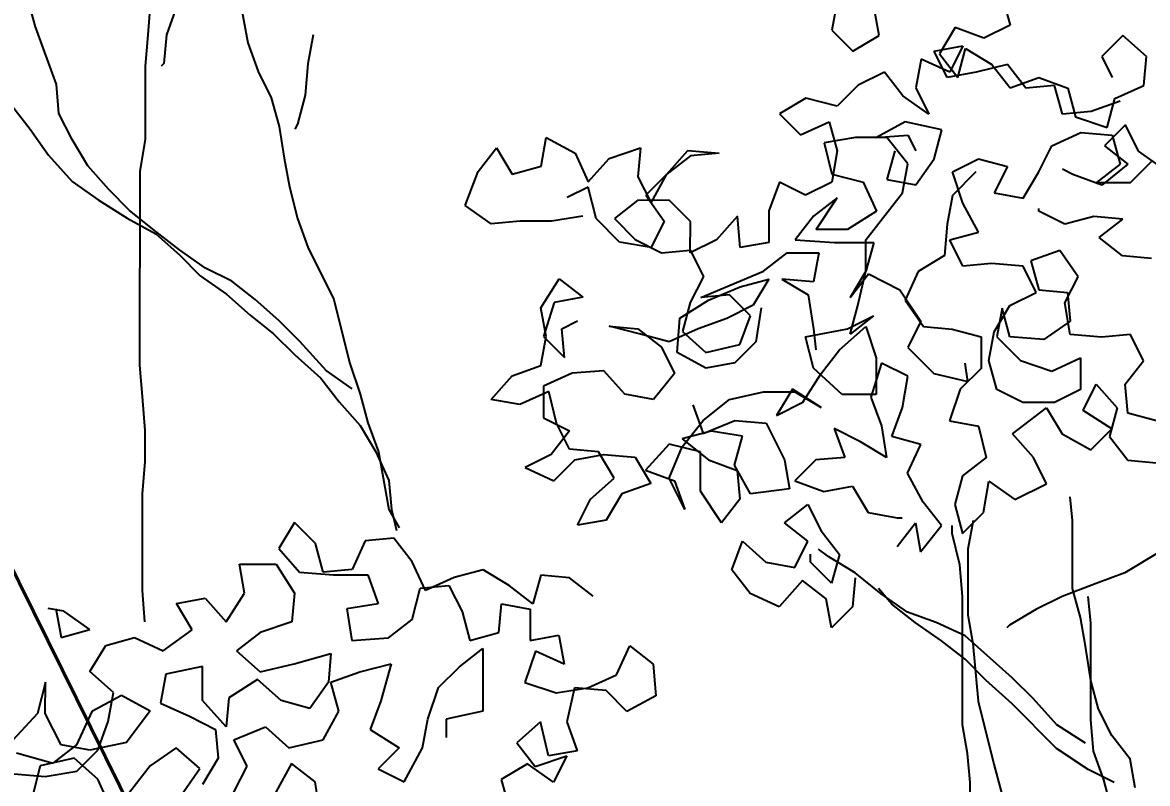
# Model space of a CAD drawing. Header units: millimetres. Extents: x 684983 to 685377, y 990360 to 990509.
# Drawn here: x 685006.375 to 685006.994, y 990444.85 to 990445.268 of the extents above; entities that cross this region are included whole.
import ezdxf

# ---------------------------------------------------------------- set-up
doc = ezdxf.new("R2010")
doc.units = ezdxf.units.MM
doc.layers.add('GRID LEVELS', color=7, linetype='Continuous', lineweight=13)
doc.layers.add('TEAK', color=7, linetype='Continuous')
doc.styles.get("Standard").update_dxf_attribs({"font": 'RomanS'})

# ---------------------------------------------------------------- blocks, each defined once
blk = doc.blocks.new('A$C25655A80')
at = {"color": 62}
for p, q in [((-0.21365, 1.84109), (-0.20982, 1.81994)), ((0.06705, 1.83699), (0.06992, 1.82641)), ((-0.28768, 1.82578), (-0.29055, 1.83635)), ((-0.24635, 1.82285), (-0.24537, 1.83535)), ((-0.23576, 1.83342), (-0.23962, 1.82285)), ((0.00649, 1.83512), (0.00455, 1.82455)), ((0.02186, 1.82261), (0.01994, 1.83318)), ((-0.28001, 1.80462), (-0.28768, 1.82578)), ((0.00455, 1.82455), (0.01224, 1.81685)), ((0.04974, 1.82547), (0.04396, 1.81586)), ((0.06031, 1.82161), (0.04974, 1.82547)), ((0.06992, 1.82641), (0.06031, 1.82161)), ((-0.24732, 1.81132), (-0.24635, 1.82285)), ((-0.23962, 1.82285), (-0.24059, 1.81227)), ((-0.18579, 1.8228), (-0.18772, 1.81223)), ((0.01224, 1.81685), (0.02186, 1.82261)), ((0.11126, 1.82253), (0.10356, 1.81484)), ((0.1199, 1.81483), (0.11126, 1.82253)), ((-0.20982, 1.81994), (-0.20599, 1.80936)), ((0.04204, 1.81682), (0.05261, 1.81874)), ((0.04684, 1.8072), (0.04204, 1.81682)), ((0.05261, 1.81874), (0.0478, 1.80913)), ((0.05068, 1.8072), (0.05357, 1.81777)), ((0.05357, 1.81777), (0.06318, 1.812)), ((-0.24059, 1.81227), (-0.24155, 1.81131)), ((-0.18772, 1.81223), (-0.18869, 1.80069)), ((0.03723, 1.81394), (0.0353, 1.80337)), ((0.0478, 1.80913), (0.03723, 1.81394)), ((0.04396, 1.81586), (0.05068, 1.8072)), ((0.10356, 1.81484), (0.1074, 1.80715)), ((0.11893, 1.80426), (0.1199, 1.81483)), ((-0.24734, 1.7844), (-0.24732, 1.81132)), ((-0.20599, 1.80936), (-0.20119, 1.79974)), ((0.02377, 1.80915), (0.01415, 1.80435)), ((0.03049, 1.80049), (0.02377, 1.80915)), ((0.05741, 1.80912), (0.04684, 1.8072)), ((0.06895, 1.81199), (0.05741, 1.80912)), ((0.06318, 1.812), (0.0699, 1.80334)), ((0.07567, 1.80333), (0.06895, 1.81199)), ((-0.27906, 1.79404), (-0.28001, 1.80462)), ((0.01415, 1.80435), (0.00645, 1.79667)), ((0.0699, 1.80334), (0.08048, 1.80717)), ((0.08625, 1.80428), (0.07567, 1.80333)), ((0.08048, 1.80717), (0.09105, 1.80332)), ((0.08912, 1.79371), (0.08625, 1.80428)), ((0.10835, 1.79946), (0.11893, 1.80426)), ((-0.20119, 1.79974), (-0.19831, 1.78916)), ((-0.18869, 1.80069), (-0.19158, 1.79012)), ((0.04009, 1.79375), (0.03049, 1.80049)), ((0.0353, 1.80337), (0.04009, 1.79375)), ((0.09105, 1.80332), (0.09393, 1.79274)), ((-0.29636, 1.79694), (-0.28964, 1.78829)), ((-0.00508, 1.79956), (-0.0147, 1.7938)), ((0.00645, 1.79667), (-0.00508, 1.79956)), ((0.11027, 1.7985), (0.0997, 1.79466)), ((0.10546, 1.78889), (0.10835, 1.79946)), ((-0.27426, 1.78443), (-0.27906, 1.79404)), ((-0.0147, 1.7938), (-0.00702, 1.78611)), ((0.0997, 1.79466), (0.08912, 1.79371)), ((0.09393, 1.79274), (0.10546, 1.78889)), ((-0.28964, 1.78829), (-0.28292, 1.77867)), ((-0.19831, 1.78916), (-0.1964, 1.77763)), ((-0.19158, 1.79012), (-0.19255, 1.7882)), ((-0.00702, 1.78611), (0.00356, 1.7909)), ((0.00356, 1.7909), (0.00644, 1.78033)), ((0.03144, 1.79088), (0.02086, 1.78512)), ((0.0449, 1.78798), (0.03144, 1.79088)), ((0.042, 1.77741), (0.0449, 1.78798)), ((0.11219, 1.78984), (0.10449, 1.78216)), ((0.11699, 1.78022), (0.11219, 1.78984)), ((-0.2685, 1.77481), (-0.27426, 1.78443)), ((-0.24928, 1.77287), (-0.24734, 1.7844)), ((-0.1022, 1.77466), (-0.10026, 1.78523)), ((-0.10026, 1.78523), (-0.08969, 1.77945)), ((0.01317, 1.78513), (0.00163, 1.78321)), ((0.00163, 1.78321), (0.00451, 1.77168)), ((0.02471, 1.78512), (0.01317, 1.78513)), ((0.02086, 1.78512), (0.0324, 1.78607)), ((0.03239, 1.7755), (0.02471, 1.78512)), ((0.0324, 1.78607), (0.03528, 1.7803)), ((0.08526, 1.78218), (0.09584, 1.78697)), ((0.09584, 1.78697), (0.10738, 1.786)), ((0.10738, 1.786), (0.11025, 1.77542)), ((-0.12527, 1.77276), (-0.11853, 1.7814)), ((-0.11853, 1.7814), (-0.11277, 1.77178)), ((-0.08969, 1.77945), (-0.0849, 1.76887)), ((-0.0772, 1.77752), (-0.06566, 1.78135)), ((-0.06566, 1.78135), (-0.06663, 1.77078)), ((-0.05606, 1.77173), (-0.04836, 1.78038)), ((-0.04836, 1.78038), (-0.03682, 1.7794)), ((-0.03682, 1.7794), (-0.0474, 1.77845)), ((0.00644, 1.78033), (0.0045, 1.76879)), ((0.02758, 1.78031), (0.02469, 1.76973)), ((0.08045, 1.77257), (0.08526, 1.78218)), ((0.10449, 1.78216), (0.11314, 1.77542)), ((0.12659, 1.77349), (0.11699, 1.78022)), ((-0.28292, 1.77867), (-0.27427, 1.76905)), ((-0.1964, 1.77763), (-0.19449, 1.76705)), ((-0.0849, 1.76887), (-0.0772, 1.77752)), ((-0.0474, 1.77845), (-0.05606, 1.77173)), ((0.03045, 1.76492), (0.03239, 1.7755)), ((0.03526, 1.7678), (0.042, 1.77741)), ((0.04873, 1.7726), (0.05834, 1.77739)), ((0.05834, 1.77739), (0.06892, 1.7745)), ((0.11025, 1.77542), (0.10159, 1.7687)), ((0.11314, 1.77542), (0.10352, 1.76774)), ((0.11409, 1.76869), (0.12179, 1.77637)), ((-0.26082, 1.76615), (-0.2685, 1.77481)), ((-0.24934, 1.70173), (-0.24928, 1.77287)), ((-0.13009, 1.76026), (-0.12527, 1.77276)), ((-0.11277, 1.77178), (-0.1022, 1.77466)), ((-0.06663, 1.77078), (-0.06183, 1.76116)), ((-0.05606, 1.77173), (-0.06375, 1.76405)), ((-0.06183, 1.76116), (-0.05606, 1.77173)), ((0.00451, 1.77168), (0.01604, 1.76878)), ((0.05738, 1.77259), (0.04872, 1.76394)), ((0.05256, 1.76106), (0.04873, 1.7726)), ((0.06892, 1.7745), (0.0641, 1.76489)), ((0.07467, 1.76296), (0.08045, 1.77257)), ((0.09295, 1.77159), (0.0891, 1.77352)), ((0.10352, 1.76774), (0.09295, 1.77159)), ((-0.27427, 1.76905), (-0.26467, 1.76231)), ((-0.19449, 1.76705), (-0.19161, 1.75551)), ((-0.0849, 1.76695), (-0.09259, 1.76311)), ((-0.08203, 1.75541), (-0.0849, 1.76695)), ((-0.01472, 1.76881), (-0.01858, 1.75824)), ((-0.00511, 1.76399), (-0.01472, 1.76881)), ((0.0045, 1.76879), (-0.00511, 1.76399)), ((0.01604, 1.76878), (0.02084, 1.7582)), ((0.02469, 1.76973), (0.03526, 1.7678)), ((0.10159, 1.7687), (0.11409, 1.76869)), ((-0.25314, 1.75845), (-0.26082, 1.76615)), ((-0.06375, 1.76405), (-0.05703, 1.75443)), ((0.00642, 1.76302), (-0.00224, 1.7563)), ((-0.00128, 1.75149), (0.00642, 1.76302)), ((0.01698, 1.74763), (0.03045, 1.76492)), ((0.04872, 1.76394), (0.04679, 1.75337)), ((0.0641, 1.76489), (0.07467, 1.76296)), ((-0.26467, 1.76231), (-0.2541, 1.75557)), ((-0.24353, 1.75075), (-0.25314, 1.75845)), ((-0.12048, 1.75353), (-0.13009, 1.76026)), ((-0.06664, 1.76213), (-0.0753, 1.75541)), ((-0.0551, 1.76212), (-0.06664, 1.76213)), ((-0.04742, 1.75442), (-0.0551, 1.76212)), ((0.05832, 1.75048), (0.05256, 1.76106)), ((0.08044, 1.75815), (0.08044, 1.75911)), ((-0.2541, 1.75557), (-0.24353, 1.74979)), ((-0.19161, 1.75551), (-0.18778, 1.74494)), ((-0.10991, 1.75448), (-0.12048, 1.75353)), ((-0.09837, 1.75447), (-0.10991, 1.75448)), ((-0.08683, 1.75638), (-0.09837, 1.75447)), ((-0.07338, 1.74675), (-0.08203, 1.75541)), ((-0.0753, 1.75541), (-0.06761, 1.74771)), ((-0.05703, 1.75443), (-0.06185, 1.74482)), ((-0.04743, 1.74288), (-0.04742, 1.75442)), ((-0.03012, 1.75633), (-0.03781, 1.74768)), ((-0.02916, 1.74479), (-0.03012, 1.75633)), ((-0.01858, 1.75824), (-0.01859, 1.7467)), ((-0.00224, 1.7563), (-0.00897, 1.74766)), ((0.02084, 1.7582), (0.01025, 1.75148)), ((0.09004, 1.75333), (0.08044, 1.75815)), ((0.10062, 1.75621), (0.09004, 1.75333)), ((0.1112, 1.75524), (0.10062, 1.75621)), ((0.10254, 1.74851), (0.1112, 1.75524)), ((-0.23488, 1.74402), (-0.24353, 1.75075)), ((0.01025, 1.75148), (-0.00128, 1.75149)), ((0.04679, 1.75337), (0.04581, 1.74184)), ((0.04774, 1.7476), (0.05832, 1.75048)), ((-0.24353, 1.74979), (-0.23489, 1.74209)), ((-0.06185, 1.74482), (-0.07338, 1.74675)), ((-0.06761, 1.74771), (-0.05801, 1.74289)), ((-0.03781, 1.74768), (-0.04743, 1.74288)), ((-0.01859, 1.7467), (-0.02916, 1.74479)), ((-0.00897, 1.74766), (0.00544, 1.74668)), ((0.00544, 1.74668), (0.01986, 1.74667)), ((0.01697, 1.7361), (0.01698, 1.74763)), ((0.01986, 1.74667), (0.01697, 1.7361)), ((0.05254, 1.73799), (0.04774, 1.7476)), ((0.11118, 1.74178), (0.10254, 1.74851)), ((-0.23489, 1.74209), (-0.2272, 1.7344)), ((-0.22528, 1.73728), (-0.23488, 1.74402)), ((-0.18778, 1.74494), (-0.17818, 1.7257)), ((-0.05801, 1.74289), (-0.04743, 1.74385)), ((-0.04743, 1.74385), (-0.04263, 1.73423)), ((-0.02052, 1.73613), (-0.01186, 1.74285)), ((-0.01186, 1.74285), (-0.00033, 1.74284)), ((-0.00033, 1.74284), (-0.00226, 1.73227)), ((0.04581, 1.74184), (0.0362, 1.73608)), ((0.08811, 1.74372), (0.07754, 1.73989)), ((0.09483, 1.7341), (0.08811, 1.74372)), ((0.06312, 1.73894), (0.05254, 1.73799)), ((0.07465, 1.73797), (0.06312, 1.73894)), ((0.07945, 1.72835), (0.07465, 1.73797)), ((0.07754, 1.73989), (0.08041, 1.72931)), ((0.12176, 1.74081), (0.11118, 1.74178)), ((-0.2272, 1.7344), (-0.2176, 1.72766)), ((-0.21567, 1.73246), (-0.22528, 1.73728)), ((-0.04263, 1.73423), (-0.04745, 1.72462)), ((-0.0436, 1.72654), (-0.02052, 1.73613)), ((0.01697, 1.7361), (0.01119, 1.72649)), ((0.01119, 1.72649), (0.01793, 1.73513)), ((0.01407, 1.7236), (0.01697, 1.7361)), ((0.01793, 1.73513), (0.02946, 1.72936)), ((0.0362, 1.73608), (0.03138, 1.72551)), ((0.09002, 1.72449), (0.09483, 1.7341)), ((-0.20702, 1.72573), (-0.21567, 1.73246)), ((-0.10224, 1.72275), (-0.0955, 1.73331)), ((-0.0955, 1.73331), (-0.08686, 1.72658)), ((-0.04072, 1.72557), (-0.02918, 1.73037)), ((-0.02918, 1.73037), (-0.0186, 1.73324)), ((-0.0186, 1.73324), (-0.02438, 1.72364)), ((-0.01379, 1.73324), (-0.00419, 1.72746)), ((-0.00226, 1.73227), (-0.01379, 1.73324)), ((-0.2176, 1.72766), (-0.20895, 1.71996)), ((-0.19838, 1.71803), (-0.20702, 1.72573)), ((-0.17818, 1.7257), (-0.17244, 1.70262)), ((-0.08686, 1.72658), (-0.09744, 1.72467)), ((-0.0513, 1.71885), (-0.04072, 1.72557)), ((-0.03303, 1.72749), (-0.0436, 1.72654)), ((-0.02534, 1.71979), (-0.03303, 1.72749)), ((-0.00419, 1.72746), (-0.00228, 1.71496)), ((0.02946, 1.72936), (0.03714, 1.71781)), ((0.03138, 1.72551), (0.0381, 1.71589)), ((0.06983, 1.72355), (0.07945, 1.72835)), ((0.08041, 1.72931), (0.09098, 1.72834)), ((0.09098, 1.72834), (0.09193, 1.71776)), ((-0.10033, 1.71217), (-0.10224, 1.72275)), ((-0.09744, 1.72467), (-0.10129, 1.71217)), ((-0.04745, 1.72462), (-0.05034, 1.71405)), ((-0.02438, 1.72364), (-0.03399, 1.71884)), ((-0.02149, 1.72267), (-0.02343, 1.71018)), ((0.01118, 1.71303), (0.01407, 1.7236)), ((0.06405, 1.71394), (0.06983, 1.72355)), ((0.06695, 1.72259), (0.06501, 1.71202)), ((0.06982, 1.71201), (0.06695, 1.72259)), ((0.09193, 1.71296), (0.09002, 1.72449)), ((-0.20895, 1.71996), (-0.20031, 1.71322)), ((-0.19069, 1.71033), (-0.19838, 1.71803)), ((-0.09456, 1.71505), (-0.08879, 1.71793)), ((-0.05227, 1.70636), (-0.0513, 1.71885)), ((-0.03399, 1.71884), (-0.04457, 1.715)), ((-0.0292, 1.70922), (-0.02534, 1.71979)), ((0.01022, 1.71495), (0.01984, 1.71975)), ((0.01984, 1.71975), (0.01118, 1.71303)), ((0.03714, 1.71781), (0.03233, 1.7082)), ((0.09193, 1.71776), (0.08232, 1.71104)), ((-0.20031, 1.71322), (-0.19262, 1.70553)), ((-0.09361, 1.70447), (-0.09456, 1.71505)), ((-0.07726, 1.71599), (-0.06668, 1.71502)), ((-0.06572, 1.7131), (-0.07726, 1.71599)), ((-0.06668, 1.71502), (-0.05804, 1.70829)), ((-0.05515, 1.71021), (-0.06572, 1.7131)), ((-0.04457, 1.715), (-0.05515, 1.71021)), ((-0.05034, 1.71405), (-0.0417, 1.70635)), ((-0.00516, 1.71208), (0.01022, 1.71495)), ((-0.00228, 1.71496), (-0.00132, 1.70727)), ((0.00733, 1.70727), (0.01695, 1.71591)), ((0.01695, 1.71591), (0.02079, 1.70437)), ((0.0381, 1.71589), (0.04867, 1.71492)), ((0.04867, 1.71492), (0.05925, 1.71202)), ((0.06212, 1.70337), (0.06405, 1.71394)), ((0.10347, 1.71198), (0.09193, 1.71296)), ((-0.18109, 1.69975), (-0.19069, 1.71033)), ((-0.10226, 1.7016), (-0.10033, 1.71217)), ((-0.10129, 1.71217), (-0.09361, 1.70447)), ((-0.0417, 1.70635), (-0.0292, 1.70922)), ((-0.02343, 1.71018), (-0.03113, 1.70249)), ((-0.00229, 1.70055), (-0.00516, 1.71208)), ((0.05925, 1.71202), (0.05923, 1.70049)), ((0.06501, 1.71202), (0.07366, 1.70336)), ((0.08232, 1.71104), (0.06982, 1.71201)), ((0.11404, 1.71294), (0.10347, 1.71198)), ((0.11884, 1.70332), (0.11404, 1.71294)), ((-0.19262, 1.70553), (-0.18302, 1.69687)), ((-0.05804, 1.70829), (-0.05324, 1.69867)), ((-0.0417, 1.70058), (-0.05227, 1.70636)), ((0.00059, 1.69862), (0.00733, 1.70727)), ((0.03233, 1.7082), (0.04193, 1.69858)), ((-0.24839, 1.6902), (-0.24934, 1.70173)), ((-0.17244, 1.70262), (-0.1686, 1.69108)), ((-0.11284, 1.69776), (-0.10226, 1.7016)), ((-0.03113, 1.70249), (-0.0417, 1.70058)), ((0.02271, 1.70245), (0.01885, 1.68995)), ((0.02079, 1.70437), (0.02077, 1.69091)), ((0.03232, 1.69763), (0.02271, 1.70245)), ((0.05442, 1.69569), (0.05347, 1.70242)), ((0.065, 1.69279), (0.06212, 1.70337)), ((0.07366, 1.70336), (0.08519, 1.6995)), ((0.08519, 1.6995), (0.09577, 1.7043)), ((0.09577, 1.7043), (0.09576, 1.69277)), ((0.1121, 1.69467), (0.11884, 1.70332)), ((-0.18302, 1.69687), (-0.1763, 1.68821)), ((-0.17148, 1.69301), (-0.18109, 1.69975)), ((-0.12054, 1.68912), (-0.11284, 1.69776)), ((-0.09073, 1.6987), (-0.10131, 1.69391)), ((-0.07919, 1.69965), (-0.09073, 1.6987)), ((-0.07151, 1.691), (-0.07919, 1.69965)), ((-0.05324, 1.69867), (-0.06094, 1.68906)), ((-0.00615, 1.68805), (0.00059, 1.69862)), ((0.00828, 1.69092), (-0.00229, 1.70055)), ((0.03038, 1.6861), (0.03232, 1.69763)), ((0.04193, 1.69858), (0.05442, 1.69569)), ((0.05923, 1.70049), (0.05154, 1.69281)), ((-0.10131, 1.69391), (-0.10132, 1.68237)), ((-0.00999, 1.69286), (-0.01576, 1.68325)), ((0.00058, 1.68612), (-0.00999, 1.69286)), ((0.05154, 1.69281), (0.04768, 1.68127)), ((0.0746, 1.68798), (0.065, 1.69279)), ((0.09576, 1.69277), (0.08614, 1.68797)), ((0.09671, 1.68507), (0.10153, 1.69468)), ((0.10153, 1.69468), (0.10921, 1.68602)), ((0.11305, 1.6841), (0.1121, 1.69467)), ((-0.24744, 1.6777), (-0.24839, 1.6902)), ((-0.1763, 1.68821), (-0.16861, 1.67955)), ((-0.1686, 1.69108), (-0.16573, 1.68051)), ((-0.10997, 1.68719), (-0.12054, 1.68912)), ((-0.09939, 1.69198), (-0.10997, 1.68719)), ((-0.09651, 1.68044), (-0.09939, 1.69198)), ((-0.06094, 1.68906), (-0.07151, 1.691)), ((-0.04268, 1.68136), (-0.03306, 1.68904)), ((-0.03306, 1.68904), (-0.02056, 1.69191)), ((-0.02056, 1.69191), (-0.00903, 1.6919)), ((-0.00903, 1.6919), (0.00058, 1.68612)), ((0.02077, 1.69091), (0.00828, 1.69092)), ((0.01885, 1.68995), (0.02269, 1.67937)), ((-0.04652, 1.68713), (-0.04269, 1.67655)), ((-0.01576, 1.68325), (-0.00615, 1.68805)), ((0.02653, 1.67553), (0.03038, 1.6861)), ((0.07075, 1.67645), (0.08325, 1.68605)), ((0.08614, 1.68797), (0.0746, 1.68798)), ((0.08325, 1.68605), (0.08901, 1.67643)), ((0.10728, 1.67834), (0.09671, 1.68507)), ((0.10921, 1.68602), (0.10632, 1.67545)), ((0.12362, 1.6812), (0.11305, 1.6841)), ((-0.16573, 1.68051), (-0.16189, 1.66993)), ((-0.10132, 1.68237), (-0.09171, 1.67756)), ((-0.09172, 1.67083), (-0.09651, 1.68044)), ((-0.05038, 1.67175), (-0.04268, 1.68136)), ((-0.04269, 1.67655), (-0.03115, 1.68135)), ((-0.03115, 1.68135), (-0.01961, 1.68037)), ((-0.01961, 1.68037), (-0.01289, 1.66691)), ((0.04768, 1.68127), (0.05825, 1.67934)), ((-0.24745, 1.66616), (-0.24744, 1.6777)), ((-0.16861, 1.67955), (-0.16285, 1.66993)), ((-0.09171, 1.67756), (-0.09845, 1.66891)), ((-0.0398, 1.67751), (-0.05038, 1.67463)), ((-0.02827, 1.67558), (-0.0398, 1.67751)), ((0.00538, 1.67843), (0.00922, 1.66785)), ((0.01499, 1.67361), (0.00538, 1.67843)), ((0.02269, 1.67937), (0.0246, 1.66784)), ((0.05825, 1.67934), (0.06113, 1.6678)), ((0.07843, 1.66779), (0.07075, 1.67645)), ((0.08901, 1.67643), (0.09958, 1.67065)), ((0.09958, 1.67065), (0.10728, 1.67834)), ((-0.05519, 1.67272), (-0.06385, 1.66311)), ((-0.0552, 1.66022), (-0.05038, 1.67175)), ((-0.04365, 1.66982), (-0.05519, 1.67272)), ((-0.05038, 1.67463), (-0.04077, 1.66694)), ((-0.03116, 1.665), (-0.02827, 1.67558)), ((0.0246, 1.66784), (0.01499, 1.67361)), ((0.0371, 1.67263), (0.02653, 1.67553)), ((0.03228, 1.66206), (0.0371, 1.67263)), ((0.10632, 1.67545), (0.11304, 1.66679)), ((-0.16285, 1.66993), (-0.15806, 1.65935)), ((-0.16189, 1.66993), (-0.15807, 1.64878)), ((-0.09845, 1.66891), (-0.10807, 1.66411)), ((-0.08114, 1.66986), (-0.09172, 1.67083)), ((-0.0898, 1.66698), (-0.07922, 1.66889)), ((-0.07538, 1.66024), (-0.08114, 1.66986)), ((-0.07922, 1.66889), (-0.06769, 1.66792)), ((-0.06769, 1.66792), (-0.06193, 1.6583)), ((-0.04367, 1.6554), (-0.04365, 1.66982)), ((0.00922, 1.66785), (-0.00136, 1.6669)), ((0.06113, 1.6678), (0.05247, 1.66108)), ((0.08323, 1.65817), (0.07843, 1.66779)), ((-0.24842, 1.65463), (-0.24745, 1.66616)), ((-0.10807, 1.66411), (-0.0975, 1.6593)), ((-0.0975, 1.6593), (-0.0898, 1.66698)), ((-0.04077, 1.66694), (-0.0302, 1.66308)), ((-0.0254, 1.65442), (-0.03116, 1.665)), ((-0.01289, 1.66691), (-0.01098, 1.65633)), ((-0.00136, 1.6669), (-0.00906, 1.65922)), ((0.11304, 1.66679), (0.12361, 1.66582)), ((-0.15806, 1.65935), (-0.15711, 1.64878)), ((-0.08404, 1.65256), (-0.07538, 1.66024)), ((-0.06385, 1.66311), (-0.05328, 1.65926)), ((-0.04944, 1.64868), (-0.0552, 1.66022)), ((-0.0302, 1.66308), (-0.02925, 1.6525)), ((0.03804, 1.65148), (0.03228, 1.66206)), ((0.05247, 1.66108), (0.04958, 1.65051)), ((-0.06193, 1.6583), (-0.07251, 1.65447)), ((-0.05328, 1.65926), (-0.04944, 1.64868)), ((-0.03599, 1.64386), (-0.04367, 1.6554)), ((-0.01098, 1.65633), (-0.0254, 1.65442)), ((-0.00906, 1.65922), (0.00152, 1.65536)), ((0.00152, 1.65536), (0.01209, 1.65727)), ((0.01209, 1.65727), (0.01785, 1.64766)), ((0.06015, 1.64762), (0.06208, 1.65915)), ((0.06208, 1.65915), (0.07169, 1.65241)), ((0.07169, 1.65241), (0.08323, 1.65817)), ((-0.24846, 1.61906), (-0.24842, 1.65463)), ((-0.08886, 1.64295), (-0.08404, 1.65256)), ((-0.07251, 1.65447), (-0.07828, 1.64486)), ((-0.02925, 1.6525), (-0.03599, 1.64386)), ((0.04476, 1.64282), (0.03804, 1.65148)), ((0.09283, 1.6447), (0.09188, 1.65336)), ((-0.15807, 1.64878), (-0.15423, 1.64205)), ((-0.15711, 1.64878), (-0.15519, 1.64108)), ((-0.01291, 1.64384), (-0.00426, 1.65056)), ((-0.00426, 1.65056), (0.00054, 1.64094)), ((0.01785, 1.64766), (0.02842, 1.64572)), ((0.04958, 1.65051), (0.05245, 1.63993)), ((0.05245, 1.63993), (0.06015, 1.64762)), ((-0.19268, 1.644), (-0.19845, 1.6344)), ((-0.18499, 1.63631), (-0.19268, 1.644)), ((-0.07828, 1.64486), (-0.08886, 1.64295)), ((-0.00427, 1.6371), (-0.01291, 1.64384)), ((0.02841, 1.63515), (0.03515, 1.64379)), ((0.02842, 1.64572), (0.03035, 1.64572)), ((0.03515, 1.64379), (0.03706, 1.63322)), ((0.03706, 1.63322), (0.04476, 1.64282)), ((0.0486, 1.63994), (0.04861, 1.64282)), ((0.0563, 1.64474), (0.05437, 1.63416)), ((0.09281, 1.61971), (0.09283, 1.6447)), ((0.00054, 1.64094), (0.00726, 1.63228)), ((0.05148, 1.6284), (0.0486, 1.63994)), ((-0.18212, 1.62573), (-0.18499, 1.63631)), ((-0.16673, 1.63725), (-0.17155, 1.62668)), ((-0.15615, 1.6382), (-0.16673, 1.63725)), ((-0.14943, 1.62954), (-0.15615, 1.6382)), ((-0.03216, 1.62655), (-0.0283, 1.63712)), ((-0.0283, 1.63712), (-0.01966, 1.62942)), ((-0.00908, 1.62749), (-0.00427, 1.6371)), ((-0.19845, 1.6344), (-0.19077, 1.62574)), ((-0.00332, 1.62941), (-0.00331, 1.63229)), ((0.00342, 1.63133), (-0.00043, 1.63421)), ((0.01302, 1.62555), (0.00342, 1.63133)), ((0.00726, 1.63228), (0.00437, 1.62171)), ((0.05437, 1.63416), (0.05435, 1.61013)), ((0.12454, 1.63314), (0.11204, 1.62546)), ((-0.21288, 1.62864), (-0.19942, 1.62863)), ((-0.21097, 1.61806), (-0.21288, 1.62864)), ((-0.19942, 1.62863), (-0.1927, 1.61805)), ((-0.17155, 1.62668), (-0.18212, 1.62573)), ((-0.14464, 1.61896), (-0.14943, 1.62954)), ((-0.12348, 1.62664), (-0.13406, 1.62376)), ((-0.11387, 1.62086), (-0.12348, 1.62664)), ((-0.02544, 1.61789), (-0.03216, 1.62655)), ((-0.01966, 1.62942), (-0.00908, 1.62749)), ((0.00437, 1.62171), (-0.00332, 1.62941)), ((0.05243, 1.61686), (0.05148, 1.6284)), ((-0.19077, 1.62574), (-0.17828, 1.62476)), ((-0.17828, 1.62476), (-0.16578, 1.62475)), ((-0.16578, 1.62475), (-0.16194, 1.61417)), ((-0.13406, 1.62376), (-0.14464, 1.61896)), ((-0.10233, 1.62469), (-0.10523, 1.61412)), ((-0.09176, 1.62372), (-0.10233, 1.62469)), ((-0.08311, 1.61699), (-0.09176, 1.62372)), ((-0.00621, 1.62268), (-0.01487, 1.61308)), ((0.00244, 1.61595), (-0.00621, 1.62268)), ((0.01302, 1.62363), (0.01205, 1.61305)), ((0.02263, 1.61785), (0.01302, 1.62555)), ((0.11204, 1.62546), (0.10146, 1.62162)), ((-0.24751, 1.60752), (-0.24846, 1.61906)), ((-0.21771, 1.6075), (-0.21097, 1.61806)), ((-0.1927, 1.61805), (-0.19367, 1.60747)), ((-0.14945, 1.6084), (-0.14656, 1.61993)), ((-0.14656, 1.61993), (-0.13598, 1.62088)), ((-0.13598, 1.62088), (-0.13118, 1.61126)), ((-0.10523, 1.61412), (-0.11387, 1.62086)), ((0.02647, 1.614), (0.02167, 1.61977)), ((0.10146, 1.62162), (0.08896, 1.61683)), ((0.09568, 1.60913), (0.09281, 1.61971)), ((-0.23596, 1.61424), (-0.22539, 1.61615)), ((-0.2302, 1.60462), (-0.23596, 1.61424)), ((-0.22539, 1.61615), (-0.21771, 1.6075)), ((-0.16194, 1.61417), (-0.17348, 1.61226)), ((-0.11773, 1.60356), (-0.11676, 1.61413)), ((-0.11676, 1.61413), (-0.10619, 1.6122)), ((-0.01487, 1.61308), (-0.02544, 1.61789)), ((0.00435, 1.60537), (0.00244, 1.61595)), ((0.03224, 1.61111), (0.02263, 1.61785)), ((0.03512, 1.60726), (0.02647, 1.614)), ((0.05239, 1.56976), (0.05243, 1.61686)), ((0.08896, 1.61683), (0.07934, 1.61203)), ((0.09952, 1.60721), (0.09857, 1.61682)), ((-0.2773, 1.6114), (-0.28307, 1.61236)), ((-0.28019, 1.61236), (-0.27827, 1.60178)), ((-0.2677, 1.60466), (-0.2773, 1.6114)), ((-0.17348, 1.61226), (-0.17157, 1.60072)), ((-0.13118, 1.61126), (-0.12831, 1.60069)), ((-0.10619, 1.6122), (-0.1062, 1.60067)), ((0.01205, 1.61305), (0.00435, 1.60537)), ((0.04281, 1.60726), (0.03224, 1.61111)), ((0.05435, 1.61013), (0.05626, 1.59956)), ((0.07934, 1.61203), (0.06972, 1.60627)), ((-0.19367, 1.60747), (-0.20521, 1.60364)), ((-0.15811, 1.60167), (-0.14945, 1.6084)), ((0.04472, 1.60053), (0.03512, 1.60726)), ((0.05338, 1.60244), (0.04281, 1.60726)), ((0.06972, 1.60627), (0.06876, 1.60531)), ((0.09759, 1.59856), (0.09568, 1.60913)), ((0.09949, 1.57164), (0.09952, 1.60721)), ((-0.27827, 1.60178), (-0.2677, 1.60466)), ((-0.26193, 1.59889), (-0.25136, 1.60176)), ((-0.25136, 1.60176), (-0.24079, 1.59694)), ((-0.24079, 1.59694), (-0.2302, 1.60462)), ((-0.20521, 1.60364), (-0.21387, 1.59692)), ((-0.17157, 1.60072), (-0.15811, 1.60167)), ((-0.12831, 1.60069), (-0.11773, 1.60356)), ((-0.1062, 1.60067), (-0.09562, 1.60258)), ((-0.09562, 1.60258), (-0.09371, 1.592)), ((0.07067, 1.58704), (0.05338, 1.60244)), ((-0.26771, 1.58928), (-0.26193, 1.59889)), ((-0.13216, 1.59108), (-0.12351, 1.5978)), ((-0.12351, 1.5978), (-0.12353, 1.57473)), ((-0.07449, 1.58814), (-0.06967, 1.59871)), ((-0.06967, 1.59871), (-0.06103, 1.59197)), ((0.05337, 1.59379), (0.04472, 1.60053)), ((0.05626, 1.59956), (0.05816, 1.5784)), ((0.0995, 1.58606), (0.09759, 1.59856)), ((-0.21387, 1.59692), (-0.20523, 1.58922)), ((-0.19273, 1.59209), (-0.17926, 1.59593)), ((-0.17926, 1.59593), (-0.18023, 1.58535)), ((-0.10428, 1.59682), (-0.10814, 1.58529)), ((-0.09371, 1.592), (-0.10428, 1.59682)), ((0.06105, 1.58609), (0.05337, 1.59379)), ((-0.25907, 1.58158), (-0.26771, 1.58928)), ((-0.22637, 1.59116), (-0.23983, 1.58829)), ((-0.22638, 1.57867), (-0.22637, 1.59116)), ((-0.20523, 1.58922), (-0.19273, 1.59209)), ((-0.17927, 1.58535), (-0.1687, 1.58919)), ((-0.1687, 1.58919), (-0.15716, 1.59206)), ((-0.15716, 1.59206), (-0.16102, 1.57861)), ((-0.13986, 1.58339), (-0.13216, 1.59108)), ((-0.06103, 1.59197), (-0.06008, 1.58044)), ((-0.28406, 1.58545), (-0.28695, 1.57391)), ((-0.28407, 1.57391), (-0.28406, 1.58545)), ((-0.23983, 1.58829), (-0.24177, 1.57772)), ((-0.20619, 1.58634), (-0.21677, 1.57962)), ((-0.19754, 1.57864), (-0.20619, 1.58634)), ((-0.18023, 1.58535), (-0.18697, 1.57575)), ((-0.1764, 1.57477), (-0.17927, 1.58535)), ((-0.10814, 1.58529), (-0.09661, 1.58143)), ((-0.08507, 1.58334), (-0.07449, 1.58814)), ((0.07066, 1.57743), (0.06105, 1.58609)), ((0.07835, 1.57935), (0.07067, 1.58704)), ((0.10238, 1.57548), (0.0995, 1.58606)), ((-0.261, 1.57101), (-0.25907, 1.58158)), ((-0.14372, 1.57186), (-0.13986, 1.58339)), ((-0.09661, 1.58143), (-0.08507, 1.58334)), ((-0.08987, 1.58335), (-0.09277, 1.57085)), ((-0.07834, 1.58237), (-0.08987, 1.58335)), ((-0.07066, 1.57468), (-0.07834, 1.58237)), ((-0.26676, 1.57486), (-0.25618, 1.58062)), ((-0.25618, 1.58062), (-0.24561, 1.57484)), ((-0.24177, 1.57772), (-0.2312, 1.5729)), ((-0.21774, 1.56904), (-0.22638, 1.57867)), ((-0.21677, 1.57962), (-0.21774, 1.56904)), ((-0.18697, 1.57575), (-0.19754, 1.57864)), ((-0.16102, 1.57861), (-0.16487, 1.56803)), ((-0.06008, 1.58044), (-0.07066, 1.57468)), ((0.05816, 1.5784), (0.06391, 1.55533)), ((0.08698, 1.56107), (0.07066, 1.57743)), ((0.08699, 1.56973), (0.07835, 1.57935)), ((-0.28695, 1.57391), (-0.29753, 1.56239)), ((-0.27831, 1.56237), (-0.28407, 1.57391)), ((-0.27254, 1.56237), (-0.26676, 1.57486)), ((-0.24561, 1.57484), (-0.25428, 1.56331)), ((-0.2312, 1.5729), (-0.22159, 1.56809)), ((-0.18218, 1.56421), (-0.1764, 1.57477)), ((-0.12353, 1.57473), (-0.13699, 1.57185)), ((0.10718, 1.56586), (0.10238, 1.57548)), ((-0.26485, 1.56044), (-0.261, 1.57101)), ((-0.21486, 1.56424), (-0.20332, 1.56903)), ((-0.20332, 1.56903), (-0.19468, 1.56133)), ((-0.14565, 1.56129), (-0.14372, 1.57186)), ((-0.13699, 1.57185), (-0.13699, 1.56513)), ((-0.10238, 1.57086), (-0.11104, 1.56318)), ((-0.09951, 1.55836), (-0.10238, 1.57086)), ((-0.09277, 1.57085), (-0.08893, 1.56027)), ((0.0543, 1.55918), (0.05239, 1.56976)), ((0.09756, 1.56299), (0.08699, 1.56973)), ((0.10044, 1.5601), (0.09949, 1.57164)), ((-0.22159, 1.56809), (-0.22064, 1.55751)), ((-0.16487, 1.56803), (-0.1543, 1.5613)), ((0.1139, 1.55721), (0.10718, 1.56586)), ((-0.2812, 1.55564), (-0.27254, 1.56237)), ((-0.26774, 1.56044), (-0.27831, 1.56237)), ((-0.27255, 1.55275), (-0.26485, 1.56044)), ((-0.25428, 1.56331), (-0.26774, 1.56044)), ((-0.23601, 1.56137), (-0.24563, 1.55465)), ((-0.22737, 1.55367), (-0.23601, 1.56137)), ((-0.21006, 1.55462), (-0.21486, 1.56424)), ((-0.19468, 1.56133), (-0.18218, 1.56421)), ((-0.1543, 1.5613), (-0.162, 1.55361)), ((-0.15239, 1.5488), (-0.14565, 1.56129)), ((-0.11104, 1.56318), (-0.10432, 1.55452)), ((-0.08893, 1.56027), (-0.09951, 1.55836)), ((0.09851, 1.55337), (0.08698, 1.56107)), ((-0.29465, 1.5595), (-0.2812, 1.55564)), ((-0.27351, 1.55756), (-0.28601, 1.55469)), ((-0.26486, 1.54986), (-0.27351, 1.55756)), ((-0.22064, 1.55751), (-0.22641, 1.5479)), ((-0.10432, 1.55452), (-0.09278, 1.55836)), ((-0.09278, 1.55836), (-0.0976, 1.54875)), ((0.05525, 1.54861), (0.0543, 1.55918)), ((0.10428, 1.54952), (0.10044, 1.5601)), ((0.11581, 1.54663), (0.1139, 1.55721)), ((-0.28601, 1.55469), (-0.2889, 1.54315)), ((-0.28409, 1.55084), (-0.27255, 1.55275)), ((-0.24563, 1.55465), (-0.25911, 1.53736)), ((-0.23411, 1.54407), (-0.22737, 1.55367)), ((-0.21488, 1.54501), (-0.21006, 1.55462)), ((-0.19372, 1.55556), (-0.1995, 1.54499)), ((-0.18507, 1.54883), (-0.19372, 1.55556)), ((-0.162, 1.55361), (-0.15239, 1.5488)), ((-0.1072, 1.55548), (-0.11682, 1.54973)), ((-0.0976, 1.54875), (-0.1072, 1.55548)), ((0.06391, 1.55533), (0.06966, 1.53417)), ((0.10812, 1.54856), (0.09851, 1.55337)), ((-0.29562, 1.55181), (-0.28409, 1.55084)), ((-0.25911, 1.53736), (-0.26486, 1.54986)), ((-0.18316, 1.53633), (-0.18507, 1.54883)), ((-0.11682, 1.54973), (-0.11395, 1.53915)), ((0.05524, 1.53611), (0.05525, 1.54861)), ((0.1129, 1.51779), (0.10428, 1.54952))]:
    blk.add_line(p, q, dxfattribs=at)
blk = doc.blocks.new('TR')
blk.add_blockref('A$C25655A80', (0.01921, 0.01485, 1.34531))

msp = doc.modelspace()

# ---------------------------------------------------------------- block references
at = {"layer": 'TEAK', "xscale": 1.5, "yscale": 1.5, "zscale": 1.5}
msp.add_blockref('TR', (685006.785, 990442.505, 99.958), dxfattribs=at)

# ---------------------------------------------------------------- texts
at = {"layer": 'GRID LEVELS', "width": 0.5}
for p in [(685005.62998, 990445.15777, 99.95283), (685005.62998, 990443.15777, 99.95297)]:
    msp.add_text('99.953', height=0.8, rotation=45, dxfattribs=at).set_placement(p)

doc.saveas('drawing.dxf')
